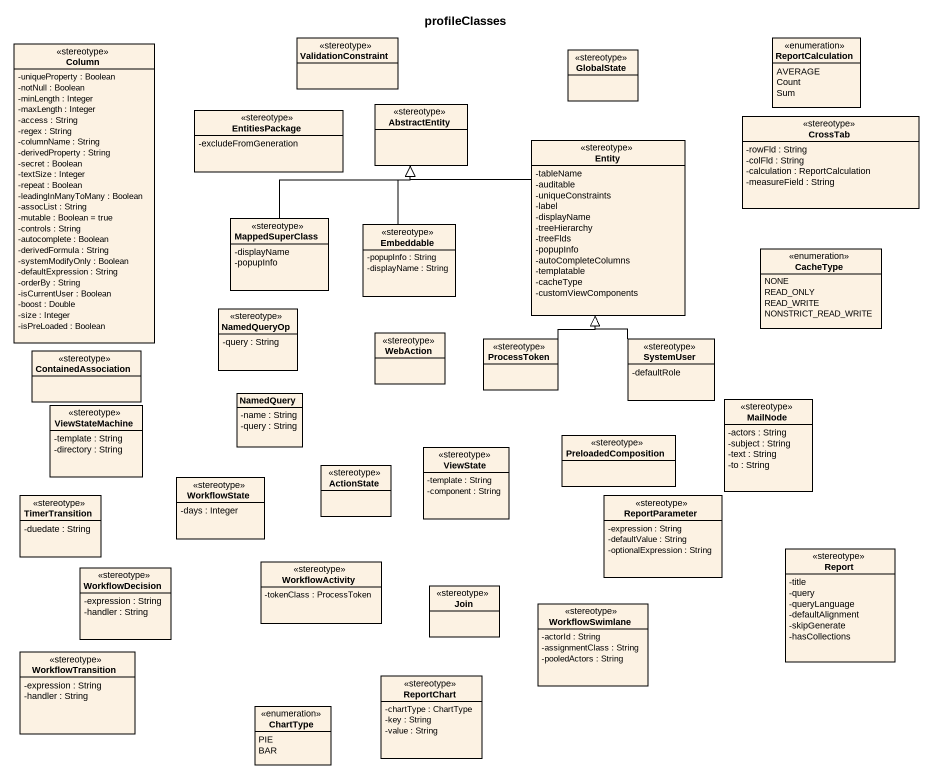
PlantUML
@startuml
title profileClasses
hide circle
hide empty members
skinparam classAttributeIconSize 0
class Column <<stereotype>> {
  -uniqueProperty : Boolean
  -notNull : Boolean
  -minLength : Integer
  -maxLength : Integer
  -access : String
  -regex : String
  -columnName : String
  -derivedProperty : String
  -secret : Boolean
  -textSize : Integer
  -repeat : Boolean
  -leadingInManyToMany : Boolean
  -assocList : String
  -mutable : Boolean = true
  -controls : String
  -autocomplete : Boolean
  -derivedFormula : String
  -systemModifyOnly : Boolean
  -defaultExpression : String
  -orderBy : String
  -isCurrentUser : Boolean
  -boost : Double
  -size : Integer
  -isPreLoaded : Boolean
}
class ValidationConstraint <<stereotype>>
class GlobalState <<stereotype>>
enum ReportCalculation {
  AVERAGE
  Count
  Sum
}
class AbstractEntity <<stereotype>>
class EntitiesPackage <<stereotype>> {
  -excludeFromGeneration
}
class "Entity" as Entity_ <<stereotype>> {
  -tableName
  -auditable
  -uniqueConstraints
  -label
  -displayName
  -treeHierarchy
  -treeFlds
  -popupInfo
  -autoCompleteColumns
  -templatable
  -cacheType
  -customViewComponents
}
class CrossTab <<stereotype>> {
  -rowFld : String
  -colFld : String
  -calculation : ReportCalculation
  -measureField : String
}
class MappedSuperClass <<stereotype>> {
  -displayName
  -popupInfo
}
class Embeddable <<stereotype>> {
  -popupInfo : String
  -displayName : String
}
enum CacheType {
  NONE
  READ_ONLY
  READ_WRITE
  NONSTRICT_READ_WRITE
}
class NamedQueryOp <<stereotype>> {
  -query : String
}
class WebAction <<stereotype>>
class ContainedAssociation <<stereotype>>
class ProcessToken <<stereotype>>
class SystemUser <<stereotype>> {
  -defaultRole
}
class ViewStateMachine <<stereotype>> {
  -template : String
  -directory : String
}
class NamedQuery {
  -name : String
  -query : String
}
class MailNode <<stereotype>> {
  -actors : String
  -subject : String
  -text : String
  -to : String
}
class ViewState <<stereotype>> {
  -template : String
  -component : String
}
class PreloadedComposition <<stereotype>>
class WorkflowState <<stereotype>> {
  -days : Integer
}
class ActionState <<stereotype>>
class TimerTransition <<stereotype>> {
  -duedate : String
}
class ReportParameter <<stereotype>> {
  -expression : String
  -defaultValue : String
  -optionalExpression : String
}
class WorkflowDecision <<stereotype>> {
  -expression : String
  -handler : String
}
class WorkflowActivity <<stereotype>> {
  -tokenClass : ProcessToken
}
class Report <<stereotype>> {
  -title
  -query
  -queryLanguage
  -defaultAlignment
  -skipGenerate
  -hasCollections
}
class Join <<stereotype>>
class WorkflowSwimlane <<stereotype>> {
  -actorId : String
  -assignmentClass : String
  -pooledActors : String
}
class WorkflowTransition <<stereotype>> {
  -expression : String
  -handler : String
}
class ReportChart <<stereotype>> {
  -chartType : ChartType
  -key : String
  -value : String
}
enum ChartType {
  PIE
  BAR
}
Entity_ -left-|> AbstractEntity
MappedSuperClass -up-|> AbstractEntity
Embeddable -up-|> AbstractEntity
ProcessToken -up-|> Entity_
SystemUser -up-|> Entity_
@enduml
